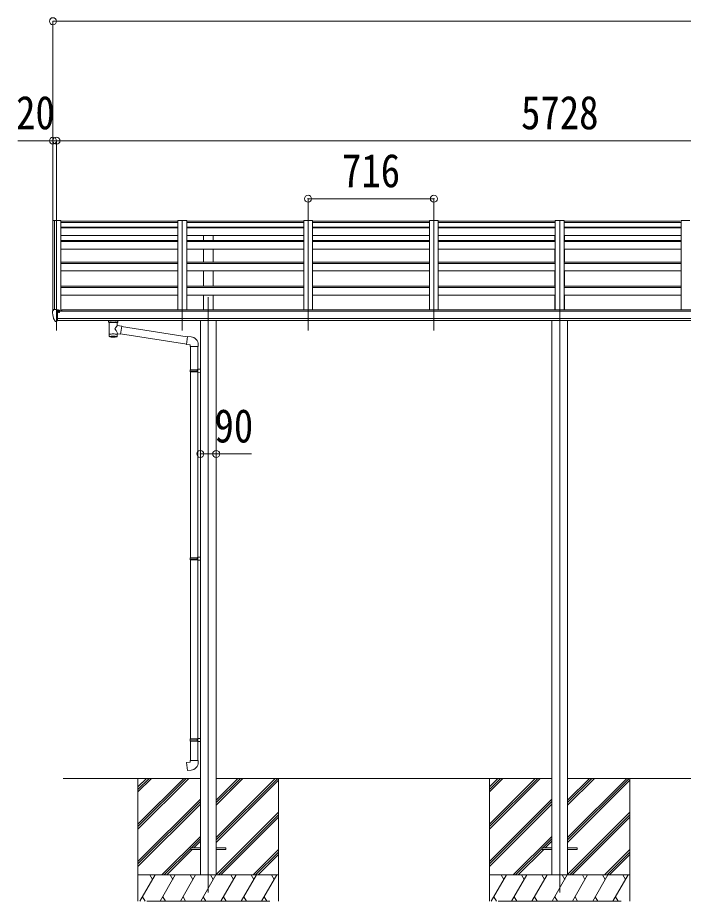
# Model space of a CAD drawing. Units: millimetres at full size, sheet at 1:40; some dimension numbers follow another scale. Extents: x -11181 to 11305, y -7804 to 7716.
# Drawn here: x -1934 to 1855, y -4139 to 891 of the extents above; entities that cross this region are included whole.
import ezdxf
from ezdxf.enums import TextEntityAlignment as Align

# ---------------------------------------------------------------- set-up
doc = ezdxf.new("R2010")
doc.units = ezdxf.units.MM
doc.header["$LTSCALE"] = 40
doc.header["$PDMODE"] = 32
doc.header["$PDSIZE"] = 40
for name, color, linetype, lineweight in [('0-0_0', 7, 'Continuous', 9), ('0-1_本体', 4, 'Continuous', 9), ('0-2_部品', 7, 'Continuous', 9), ('0-3_ELV2', 4, 'Continuous', 9), ('0-8_PARTS2', 2, 'Continuous', 9), ('0-A_寸法', 6, 'Continuous', 9)]:
    doc.layers.add(name, color=color, linetype=linetype, lineweight=lineweight)
doc.styles.add('ＭＳ ゴシック', font='')
doc.styles.get('ＭＳ ゴシック').set_extended_font_data('MS Gothic')

msp = doc.modelspace()

# ---------------------------------------------------------------- linework, layer by layer
at = {"layer": '0-0_0'}
for p, q in [((-1674.83, -3439.43), (-894.03, -3439.43)), ((-1248.83, -3439.43), (-1248.83, -4139.43)), ((-1248.83, -3700.16), (-988.1, -3439.43)), ((-1248.83, -3714.3), (-973.96, -3439.43)), ((-1248.83, -3728.44), (-959.82, -3439.43)), ((-1248.83, -3516.31), (-1171.95, -3439.43)), ((-1248.83, -3502.17), (-1186.09, -3439.43)), ((-1248.83, -3488.02), (-1200.24, -3439.43)), ((-803.63, -3775.45), (-467.6, -3439.43)), ((-803.63, -3789.6), (-453.46, -3439.43)), ((-803.63, -3591.61), (-651.45, -3439.43)), ((-803.63, -3577.47), (-665.59, -3439.43)), ((-803.63, -3563.32), (-679.74, -3439.43)), ((-803.63, -3439.43), (1105.97, -3439.43)), ((-803.63, -3803.74), (-448.83, -3448.94)), ((-448.83, -3439.43), (-448.83, -4139.43)), ((751.17, -3439.43), (751.17, -4139.43)), ((751.17, -3700.16), (1011.9, -3439.43)), ((751.17, -3714.3), (1026.04, -3439.43)), ((751.17, -3728.44), (1040.18, -3439.43)), ((751.17, -3516.31), (828.05, -3439.43)), ((751.17, -3502.17), (813.91, -3439.43)), ((751.17, -3488.02), (799.76, -3439.43)), ((1196.37, -3775.45), (1532.4, -3439.43)), ((1196.37, -3789.6), (1546.54, -3439.43)), ((1196.37, -3591.61), (1348.55, -3439.43)), ((1196.37, -3577.47), (1334.41, -3439.43)), ((1196.37, -3563.32), (1320.26, -3439.43)), ((1196.37, -3439.43), (3105.97, -3439.43)), ((1196.37, -3803.74), (1551.17, -3448.94)), ((1551.17, -3439.43), (1551.17, -4139.43)), ((-1248.83, -3912.29), (-894.03, -3557.49)), ((751.17, -3912.29), (1105.97, -3557.49)), ((-1248.83, -3926.43), (-894.03, -3571.63)), ((-1248.83, -3940.57), (-894.03, -3585.77)), ((751.17, -3926.43), (1105.97, -3571.63)), ((751.17, -3940.57), (1105.97, -3585.77)), ((-803.63, -3987.59), (-448.83, -3632.79)), ((-791.33, -3989.43), (-448.83, -3646.93)), ((-777.19, -3989.43), (-448.83, -3661.07)), ((1196.37, -3987.59), (1551.17, -3632.79)), ((1208.67, -3989.43), (1551.17, -3646.93)), ((1222.81, -3989.43), (1551.17, -3661.07)), ((-1113.84, -3989.43), (-894.03, -3769.62)), ((886.16, -3989.43), (1105.97, -3769.62)), ((-945.19, -3834.92), (-894.03, -3783.76)), ((-931.05, -3834.92), (-894.03, -3797.9)), ((1054.81, -3834.92), (1105.97, -3783.76)), ((1068.95, -3834.92), (1105.97, -3797.9)), ((-1099.7, -3989.43), (-948.83, -3838.56)), ((-1085.56, -3989.43), (-940.05, -3843.92)), ((-593.34, -3989.43), (-448.83, -3844.92)), ((-579.2, -3989.43), (-448.83, -3859.06)), ((900.3, -3989.43), (1051.17, -3838.56)), ((914.44, -3989.43), (1059.95, -3843.92)), ((1406.66, -3989.43), (1551.17, -3844.92)), ((1420.8, -3989.43), (1551.17, -3859.06)), ((-565.06, -3989.43), (-448.83, -3873.2)), ((1434.94, -3989.43), (1551.17, -3873.2)), ((-448.83, -3989.43), (-1248.83, -3989.43)), ((-1238.54, -4139.43), (-1151.94, -3989.43)), ((-1166.94, -4015.41), (-1181.94, -3989.43)), ((-1123.07, -4139.43), (-1036.47, -3989.43)), ((-1051.47, -4015.41), (-1066.47, -3989.43)), ((-1007.6, -4139.43), (-921, -3989.43)), ((-936, -4015.41), (-951, -3989.43)), ((-892.13, -4139.43), (-805.53, -3989.43)), ((-820.53, -4015.41), (-835.53, -3989.43)), ((-776.66, -4139.43), (-690.06, -3989.43)), ((-705.06, -4015.41), (-720.06, -3989.43)), ((-661.19, -4139.43), (-574.59, -3989.43)), ((-604.59, -3989.43), (-589.59, -4015.41)), ((-545.72, -4139.43), (-459.12, -3989.43)), ((-489.12, -3989.43), (-474.12, -4015.41)), ((1551.17, -3989.43), (751.17, -3989.43)), ((761.46, -4139.43), (848.06, -3989.43)), ((833.06, -4015.41), (818.06, -3989.43)), ((876.93, -4139.43), (963.53, -3989.43)), ((948.53, -4015.41), (933.53, -3989.43)), ((992.4, -4139.43), (1079, -3989.43)), ((1064, -4015.41), (1049, -3989.43)), ((1107.87, -4139.43), (1194.47, -3989.43)), ((1179.47, -4015.41), (1164.47, -3989.43)), ((1223.34, -4139.43), (1309.94, -3989.43)), ((1294.94, -4015.41), (1279.94, -3989.43)), ((1338.81, -4139.43), (1425.41, -3989.43)), ((1395.41, -3989.43), (1410.41, -4015.41)), ((1454.28, -4139.43), (1540.88, -3989.43)), ((1510.88, -3989.43), (1525.88, -4015.41)), ((-1223.55, -4113.45), (-1208.55, -4139.43)), ((-1108.08, -4113.45), (-1093.08, -4139.43)), ((-992.6, -4113.45), (-977.61, -4139.43)), ((-877.13, -4113.45), (-862.14, -4139.43)), ((-761.67, -4113.45), (-746.67, -4139.43)), ((-646.2, -4113.45), (-631.2, -4139.43)), ((-530.72, -4113.45), (-515.73, -4139.43)), ((776.45, -4113.45), (791.45, -4139.43)), ((891.92, -4113.45), (906.92, -4139.43)), ((1007.4, -4113.45), (1022.39, -4139.43)), ((1122.87, -4113.45), (1137.86, -4139.43)), ((1238.33, -4113.45), (1253.33, -4139.43)), ((1353.8, -4113.45), (1368.8, -4139.43)), ((1469.28, -4113.45), (1484.27, -4139.43)), ((-1198.83, -4139.43), (-498.83, -4139.43)), ((801.17, -4139.43), (1501.17, -4139.43))]:
    msp.add_line(p, q, dxfattribs=at)
at = {"layer": '0-1_本体'}
for p, q in [((-1732.83, -264.5), (-1732.84, -776.58)), ((-1731.89, -263.61), (-1724.05, -263.2)), ((-1723.83, -263.28), (-1723.83, -770.04)), ((-1723.76, -263.4), (-1723.13, -265.02)), ((-1687.83, -263.19), (-1687.83, -779.84)), ((-1687.83, -276.19), (-1021.83, -276.19)), ((-1021.83, -263.19), (-1021.83, -773.31)), ((-971.83, -263.19), (-1021.83, -263.19)), ((-971.83, -263.19), (-971.83, -773.31)), ((-971.83, -276.19), (-305.83, -276.19)), ((-305.83, -263.19), (-305.83, -773.31)), ((-255.83, -263.19), (-305.83, -263.19)), ((-255.83, -263.19), (-255.83, -773.31)), ((-255.83, -276.19), (410.17, -276.19)), ((410.17, -263.19), (410.17, -773.31)), ((460.17, -263.19), (410.17, -263.19)), ((460.17, -263.19), (460.17, -773.31)), ((460.17, -276.19), (1126.17, -276.19)), ((1126.17, -263.19), (1126.17, -773.31)), ((1176.17, -263.19), (1126.17, -263.19)), ((1176.17, -263.19), (1176.17, -773.31)), ((1176.17, -276.19), (1842.17, -276.19)), ((1842.17, -263.19), (1842.17, -773.31)), ((1892.17, -263.19), (1842.17, -263.19)), ((-1687.83, -302.81), (-1021.83, -302.81)), ((-1687.83, -305.34), (-1021.83, -305.34)), ((-1687.83, -350.09), (-1021.83, -350.09)), ((-971.83, -302.81), (-305.83, -302.81)), ((-971.83, -305.34), (-305.83, -305.34)), ((-971.83, -350.09), (-305.83, -350.09)), ((-876.33, -378.24), (-876.33, -350.09)), ((-821.33, -378.24), (-821.33, -350.09)), ((-255.83, -302.81), (410.17, -302.81)), ((-255.83, -305.34), (410.17, -305.34)), ((-255.83, -350.09), (410.17, -350.09)), ((460.17, -302.81), (1126.17, -302.81)), ((460.17, -305.34), (1126.17, -305.34)), ((460.17, -350.09), (1126.17, -350.09)), ((1123.67, -378.24), (1123.67, -350.09)), ((1176.17, -302.81), (1842.17, -302.81)), ((1176.17, -305.34), (1842.17, -305.34)), ((1176.17, -350.09), (1842.17, -350.09)), ((1178.67, -378.24), (1178.67, -350.09)), ((-1687.83, -378.24), (-1021.83, -378.24)), ((-1687.83, -383.21), (-1021.83, -383.21)), ((-971.83, -378.24), (-305.83, -378.24)), ((-971.83, -383.21), (-305.83, -383.21)), ((-255.83, -378.24), (410.17, -378.24)), ((-255.83, -383.21), (410.17, -383.21)), ((460.17, -378.24), (1126.17, -378.24)), ((460.17, -383.21), (1126.17, -383.21)), ((1176.17, -378.24), (1842.17, -378.24)), ((1176.17, -383.21), (1842.17, -383.21)), ((-1687.83, -427.42), (-1021.83, -427.42)), ((-971.83, -427.42), (-305.83, -427.42)), ((-876.33, -500.94), (-876.33, -427.42)), ((-821.33, -500.94), (-821.33, -427.42)), ((-255.83, -427.42), (410.17, -427.42)), ((460.17, -427.42), (1126.17, -427.42)), ((1123.67, -500.94), (1123.67, -427.42)), ((1176.17, -427.42), (1842.17, -427.42)), ((1178.67, -500.94), (1178.67, -427.42)), ((-1687.83, -500.94), (-1021.83, -500.94)), ((-971.83, -500.94), (-305.83, -500.94)), ((-255.83, -500.94), (410.17, -500.94)), ((460.17, -500.94), (1126.17, -500.94)), ((1176.17, -500.94), (1842.17, -500.94)), ((-1687.83, -507.84), (-1021.83, -507.84)), ((-1687.83, -551.39), (-1021.83, -551.39)), ((-971.83, -507.84), (-305.83, -507.84)), ((-971.83, -551.39), (-305.83, -551.39)), ((-876.33, -638.4), (-876.33, -551.39)), ((-821.33, -638.4), (-821.33, -551.39)), ((-255.83, -507.84), (410.17, -507.84)), ((-255.83, -551.39), (410.17, -551.39)), ((460.17, -507.84), (1126.17, -507.84)), ((460.17, -551.39), (1126.17, -551.39)), ((1123.67, -638.4), (1123.67, -551.39)), ((1176.17, -507.84), (1842.17, -507.84)), ((1176.17, -551.39), (1842.17, -551.39)), ((1178.67, -638.4), (1178.67, -551.39)), ((-1687.83, -638.4), (-1021.83, -638.4)), ((-1687.83, -645.3), (-1021.83, -645.3)), ((-971.83, -638.4), (-305.83, -638.4)), ((-971.83, -645.3), (-305.83, -645.3)), ((-255.83, -638.4), (410.17, -638.4)), ((-255.83, -645.3), (410.17, -645.3)), ((460.17, -638.4), (1126.17, -638.4)), ((460.17, -645.3), (1126.17, -645.3)), ((1176.17, -638.4), (1842.17, -638.4)), ((1176.17, -645.3), (1842.17, -645.3)), ((-1687.83, -688.85), (-1021.83, -688.85)), ((-971.83, -688.85), (-305.83, -688.85)), ((-876.33, -773.51), (-876.33, -688.85)), ((-821.33, -773.51), (-821.33, -688.85)), ((-255.83, -688.85), (410.17, -688.85)), ((460.17, -688.85), (1126.17, -688.85)), ((1123.67, -773.51), (1123.67, -688.85)), ((1176.17, -688.85), (1842.17, -688.85)), ((1178.67, -773.51), (1178.67, -688.85)), ((4008.67, -779.84), (-1706.33, -779.84)), ((-1682.83, -779.84), (-1682.83, -773.31)), ((3985.17, -773.31), (-1682.83, -773.31)), ((-1706.33, -821.44), (4008.67, -821.44)), ((4008.67, -833.29), (-1706.33, -833.22)), ((-894.03, -833.38), (-894.03, -3989.45)), ((-803.63, -833.38), (-803.63, -3989.45)), ((1105.97, -833.38), (1105.97, -3989.45)), ((1196.37, -833.38), (1196.37, -3989.45))]:
    msp.add_line(p, q, dxfattribs=at)
msp.add_lwpolyline([(-1723.13, -770.04), (-1723.13, -263.19), (-1687.83, -263.19)], dxfattribs=at)
msp.add_circle((-1698.86, -784.95), 3, dxfattribs=at)
for centre, radius, start, end in [((-1731.83, -264.61), 1, 93, 173.32986), ((-1724.04, -263.5), 0.301, 21.06327, 92.86679)]:
    msp.add_arc(centre, radius, start, end, dxfattribs=at)
at = {"layer": '0-2_部品', "color": 4}
for p, q in [((-1021.83, -267.47), (-1687.83, -267.47)), ((-305.83, -267.47), (-971.83, -267.47)), ((410.17, -267.47), (-255.83, -267.47)), ((1126.17, -267.47), (460.17, -267.47)), ((1837.24, -267.47), (1176.17, -267.47)), ((-948.83, -3834.93), (-948.83, -3843.93)), ((-948.83, -3834.93), (-893.83, -3834.93)), ((-948.83, -3843.93), (-893.83, -3843.93)), ((-803.83, -3834.93), (-748.83, -3834.93)), ((-803.83, -3843.93), (-748.83, -3843.93)), ((-748.83, -3834.93), (-748.83, -3843.93)), ((1051.17, -3834.93), (1051.17, -3843.93)), ((1051.17, -3834.93), (1106.17, -3834.93)), ((1051.17, -3843.93), (1106.17, -3843.93)), ((1196.17, -3834.93), (1251.17, -3834.93)), ((1196.17, -3843.93), (1251.17, -3843.93)), ((1251.17, -3834.93), (1251.17, -3843.93))]:
    msp.add_line(p, q, dxfattribs=at)
at = {"layer": '0-2_部品'}
for p, q in [((-1734.83, -779.4), (-1734.83, -780.03)), ((-1727.92, -770.6), (-1731.99, -776.41)), ((-1712.83, -838.53), (-1712.83, -770.03)), ((-1711.33, -770.95), (-1712.83, -770.95)), ((-1706.33, -779.77), (-1712.83, -779.37)), ((-1711.33, -770.95), (-1711.33, -777.12)), ((-1701.66, -772.45), (-1711.33, -771.73)), ((-1711.33, -774.72), (-1697.33, -774.78)), ((-1701.86, -784.95), (-1701.33, -784.95)), ((-1701.33, -784.95), (-1701.03, -784.95)), ((-1700.83, -774.76), (-1700.83, -772.86)), ((-1696.33, -775.88), (-1696.33, -779.84)), ((-1720.46, -836.72), (-1730.2, -821.34)), ((-1714.33, -838.44), (-1718.04, -838.21)), ((-1714.33, -838.44), (-1712.83, -838.53)), ((-1712.83, -836.34), (-1712.33, -836.34)), ((-1712.33, -836.34), (-1711.83, -835.34)), ((-1706.33, -835.34), (-1711.83, -835.34)), ((-1416.83, -840.39), (-1416.83, -833.22)), ((-1412.73, -844.89), (-1412.75, -925.18)), ((-1366.93, -862.46), (-1366.93, -844.88)), ((-1362.83, -840.39), (-1362.83, -833.22)), ((-1341.71, -866.37), (-1366.93, -862.46)), ((-1341.71, -866.37), (-1348.73, -911.63)), ((-968.1, -926.31), (-1342.01, -868.31)), ((-1366.92, -925.18), (-1366.93, -908.55)), ((-1366.93, -908.8), (-1348.73, -911.63)), ((-971.77, -968.25), (-1348.45, -909.81)), ((-947.11, -926.38), (-967.95, -924.55)), ((-952.03, -982.12), (-906.03, -982.12)), ((-950.03, -981.37), (-950.03, -1113.68)), ((-908.03, -981.37), (-908.03, -1111.12)), ((-906.03, -982.12), (-906.03, -971.2)), ((-952.03, -1115.68), (-951.03, -1113.68)), ((-952.03, -1115.68), (-908.03, -1115.68)), ((-952.03, -1115.68), (-952.03, -1123.68)), ((-952.03, -1123.68), (-908.03, -1123.68)), ((-952.03, -1123.68), (-951.03, -1125.68)), ((-951.03, -1113.68), (-908.03, -1113.68)), ((-951.03, -1125.68), (-908.03, -1125.68)), ((-950.03, -1125.68), (-950.03, -2183.43)), ((-912.51, -1115.68), (-912.94, -1113.68)), ((-910.03, -1111.18), (-894.03, -1110.71)), ((-910.03, -1113.18), (-910.03, -1111.18)), ((-910.03, -1113.18), (-908.03, -1113.18)), ((-910.03, -1128.18), (-910.03, -1126.18)), ((-910.03, -1128.18), (-894.03, -1128.65)), ((-908.03, -1128.24), (-908.03, -2180.87)), ((-894.03, -1110.71), (-894.03, -1128.65)), ((-952.03, -2185.43), (-951.03, -2183.43)), ((-952.03, -2185.43), (-908.03, -2185.43)), ((-952.03, -2185.43), (-952.03, -2193.43)), ((-952.03, -2193.43), (-908.03, -2193.43)), ((-952.03, -2193.43), (-951.03, -2195.43)), ((-951.03, -2183.43), (-908.03, -2183.43)), ((-951.03, -2195.43), (-908.03, -2195.43)), ((-950.03, -2195.43), (-950.03, -3215.03)), ((-912.51, -2185.43), (-912.94, -2183.43)), ((-910.03, -2180.93), (-894.03, -2180.45)), ((-910.03, -2182.93), (-910.03, -2180.93)), ((-910.03, -2182.93), (-908.03, -2182.93)), ((-910.03, -2197.93), (-910.03, -2195.93)), ((-910.03, -2197.93), (-894.03, -2198.4)), ((-908.03, -2197.98), (-908.03, -3212.47)), ((-894.03, -2180.45), (-894.03, -2198.4)), ((-952.03, -3217.03), (-951.03, -3215.03)), ((-952.03, -3217.03), (-908.03, -3217.03)), ((-952.03, -3217.03), (-952.03, -3225.03)), ((-951.03, -3215.03), (-908.03, -3215.03)), ((-912.51, -3217.03), (-912.94, -3215.03)), ((-910.03, -3212.53), (-894.03, -3212.05)), ((-910.03, -3214.53), (-910.03, -3212.53)), ((-910.03, -3214.53), (-908.03, -3214.53)), ((-894.03, -3212.05), (-894.03, -3230)), ((-952.03, -3225.03), (-908.03, -3225.03)), ((-952.03, -3225.03), (-951.03, -3227.03)), ((-951.03, -3227.03), (-908.03, -3227.03)), ((-950.03, -3227.03), (-950.03, -3337.03)), ((-910.03, -3229.53), (-910.03, -3227.53)), ((-910.03, -3229.53), (-894.03, -3230)), ((-908.03, -3229.58), (-908.03, -3337.03)), ((-952.03, -3337.03), (-906.03, -3337.03)), ((-952.03, -3347.03), (-952.03, -3337.03)), ((-906.03, -3337.03), (-906.03, -3347.94))]:
    msp.add_line(p, q, dxfattribs=at)
for points in [[(-1712.83, -770.03), (-1724.83, -770.03), (-1727.17, -770.18)], [(-1706.33, -835.34), (-1706.33, -777.12), (-1711.33, -777.12)], [(-1701.66, -772.45), (-1701.49, -772.47), (-1701.33, -772.5), (-1701.19, -772.54), (-1701.07, -772.59), (-1700.97, -772.65), (-1700.89, -772.72), (-1700.85, -772.79), (-1700.83, -772.86)], [(-1701.03, -783.76), (-1701.03, -784.95), (-1696.33, -784.95)], [(-1696.33, -783.33), (-1696.33, -784.95), (-1695.86, -784.95)], [(-1712.83, -824.64), (-1709.67, -824.24), (-1706.33, -823.81)], [(-1416.79, -840.44), (-1416.82, -840.09), (-1416.57, -839.13), (-1416.05, -838.25), (-1415.25, -837.41), (-1414.13, -836.61), (-1412.73, -835.89)], [(-1416.79, -840.33), (-1416.82, -840.69), (-1416.57, -841.64), (-1416.05, -842.53), (-1415.25, -843.37), (-1414.13, -844.16), (-1412.73, -844.89)], [(-1366.93, -835.9), (-1366.7, -835.99), (-1365.34, -836.73), (-1364.23, -837.57), (-1363.48, -838.44), (-1363.01, -839.34), (-1362.84, -840.23)], [(-1366.93, -844.88), (-1366.7, -844.78), (-1365.34, -844.05), (-1364.23, -843.2), (-1363.48, -842.33), (-1363.01, -841.44), (-1362.84, -840.55)], [(-967.95, -924.55), (-971.96, -970.38), (-952.03, -972.12), (-952.03, -982.12)], [(-912.51, -1115.68), (-912.51, -1123.68), (-912.94, -1125.68)], [(-910.03, -1126.18), (-908.03, -1126.18), (-908.03, -1113.18)], [(-912.51, -2185.43), (-912.51, -2193.43), (-912.94, -2195.43)], [(-910.03, -2195.93), (-908.03, -2195.93), (-908.03, -2182.93)], [(-912.51, -3217.03), (-912.51, -3225.03), (-912.94, -3227.03)], [(-910.03, -3227.53), (-908.03, -3227.53), (-908.03, -3214.53)], [(-947.11, -3392.77), (-967.95, -3394.59), (-971.96, -3348.77), (-952.03, -3347.03)]]:
    msp.add_lwpolyline(points, dxfattribs=at)
for centre, radius, start, end in [((-1731.83, -779.4), 3, 93, 180), ((-1542.34, -780.03), 192.49, 180.0008, 192.1233), ((-1727.1, -771.17), 1, 93.5, 145), ((-1698.83, -784.95), 2.5, 151.64236, 180), ((-1698.83, -784.95), 2.5, 0, 151.64236), ((-1727.6, -819.84), 3, 191.83348, 210), ((-1717.86, -835.22), 3, 210, 266.5), ((-1399.76, -885.6), 51.38, 92.46126, 104.61963), ((-1389.82, -989.74), 155.94, 85.53149, 94.46851), ((-1379.88, -885.6), 51.38, 75.38037, 87.53874), ((-951.03, -971.2), 45, 0, 85), ((-951.03, -3347.94), 45, 275, 0)]:
    msp.add_arc(centre, radius, start, end, dxfattribs=at)
for centre, major_axis, ratio, start_param, end_param in [((-1697.33, -775.88), (-0.02, 1.1), 0.906239, 4.6917496, 6.2625459), ((-1389.83, -846.08), (-22.91, -0.42), 0.072511, 4.711586, 6.2823824), ((-1389.81, -844.45), (-22.91, -0.42), 0.072511, 4.711586, 6.2823824), ((-1389.86, -844.46), (22.92, -0.42), 0.07247, 0.0008089, 1.5716053), ((-1389.86, -846.08), (22.92, -0.42), 0.07247, 0.0008089, 1.5716053), ((-1378.83, -840.39), (16, 0), 0.361356, 0, 0.0194874), ((-1378.83, -840.39), (16, 0), 0.361356, 6.2636979, 6.2831853), ((-1389.84, -882.01), (-22.81, 26.62), 0.234429, 3.1563334, 4.5976381), ((-1387.28, -884.66), (20.32, 22.25), 0.045535, 4.9756507, 6.2441899), ((-1389.83, -925.18), (22.92, 0), 0.101955, 6.2829723, 9.4248207), ((-1389.83, -925.18), (22.92, 0), 0.101955, 3.1415499, 6.2833984), ((-1389.83, -912.74), (22.91, 0), 0.122865, 6.2831853, 9.424778)]:
    msp.add_ellipse(centre, major_axis=major_axis, ratio=ratio, start_param=start_param, end_param=end_param, dxfattribs=at)
at = {"layer": '0-3_ELV2', "color": 6}
for p, q in [((-1732.83, 870.52), (-1732.83, 190.04)), ((-1732.83, 870.52), (9763.16, 870.52)), ((-1732.83, 190.04), (-1932.83, 190.04)), ((-1732.83, 190.04), (-1732.83, -264.61)), ((-1712.83, 190.04), (-1732.83, 190.04)), ((-1712.83, 190.04), (-1712.83, -264.61))]:
    msp.add_line(p, q, dxfattribs=at)
for p in [(-1732.83, 870.52), (-1732.83, 190.04), (-1712.83, 190.04)]:
    msp.add_point(p, dxfattribs=at)
at = {"layer": '0-8_PARTS2'}
for p, q in [((-1712.83, -263.18), (-1712.83, -889.36)), ((-996.83, -889.36), (-996.83, -263.18)), ((-280.83, -889.36), (-280.83, -263.18)), ((435.17, -889.36), (435.17, -263.18)), ((1151.17, -889.36), (1151.17, -263.18)), ((-848.83, -700.56), (-848.83, -4089.46)), ((1151.17, -700.56), (1151.17, -4089.46))]:
    msp.add_line(p, q, dxfattribs=at)
at = {"layer": '0-A_寸法'}
for p, q in [((-1712.83, 190.04), (-1712.83, -264.61)), ((-1712.83, 190.04), (4015.17, 190.04)), ((-280.83, -140.09), (-280.83, -264.61)), ((-280.83, -140.09), (435.17, -140.09)), ((435.17, -140.09), (435.17, -264.61)), ((-894.03, -1592.8), (-803.63, -1592.8)), ((-803.63, -1592.8), (-603.63, -1592.8))]:
    msp.add_line(p, q, dxfattribs=at)
for p in [(-1712.83, 190.04), (-280.83, -140.09), (435.17, -140.09), (-894.03, -1592.8), (-803.63, -1592.8)]:
    msp.add_point(p, dxfattribs=at)

# ---------------------------------------------------------------- texts
at = {"layer": '0-3_ELV2', "color": 7, "style": 'ＭＳ ゴシック', "width": 0.85}
msp.add_text('20', height=190.6, dxfattribs=at).set_placement((-1942.83, 198.04), align=Align.BOTTOM_LEFT)
at = {"layer": '0-A_寸法', "color": 7, "style": 'ＭＳ ゴシック', "width": 0.85}
for s, p in [('5728', (931.17, 198.04)), ('716', (-87.83, -132.09)), ('90', (-813.63, -1584.8))]:
    msp.add_text(s, height=190.6, dxfattribs=at).set_placement(p, align=Align.BOTTOM_LEFT)

doc.saveas('drawing.dxf')
